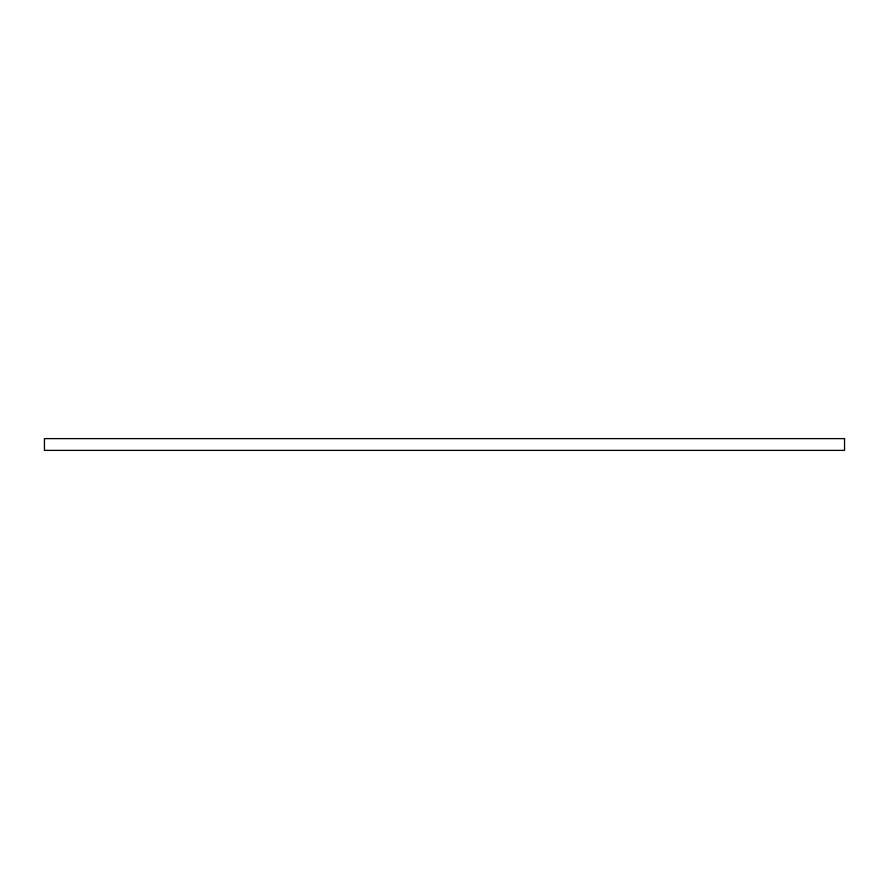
<?xml version="1.0" encoding="UTF-8"?>
<svg xmlns="http://www.w3.org/2000/svg" width="889" height="889" viewBox="0 0 889 889"><rect width="100%" height="100%" fill="white"/><g stroke="black" fill="none" stroke-linecap="round" stroke-linejoin="round"><path stroke-width="1.33" d="M844.55 438.621L44.45 438.621L44.45 450.379L844.55 450.379L844.55 438.621"/></g></svg>
